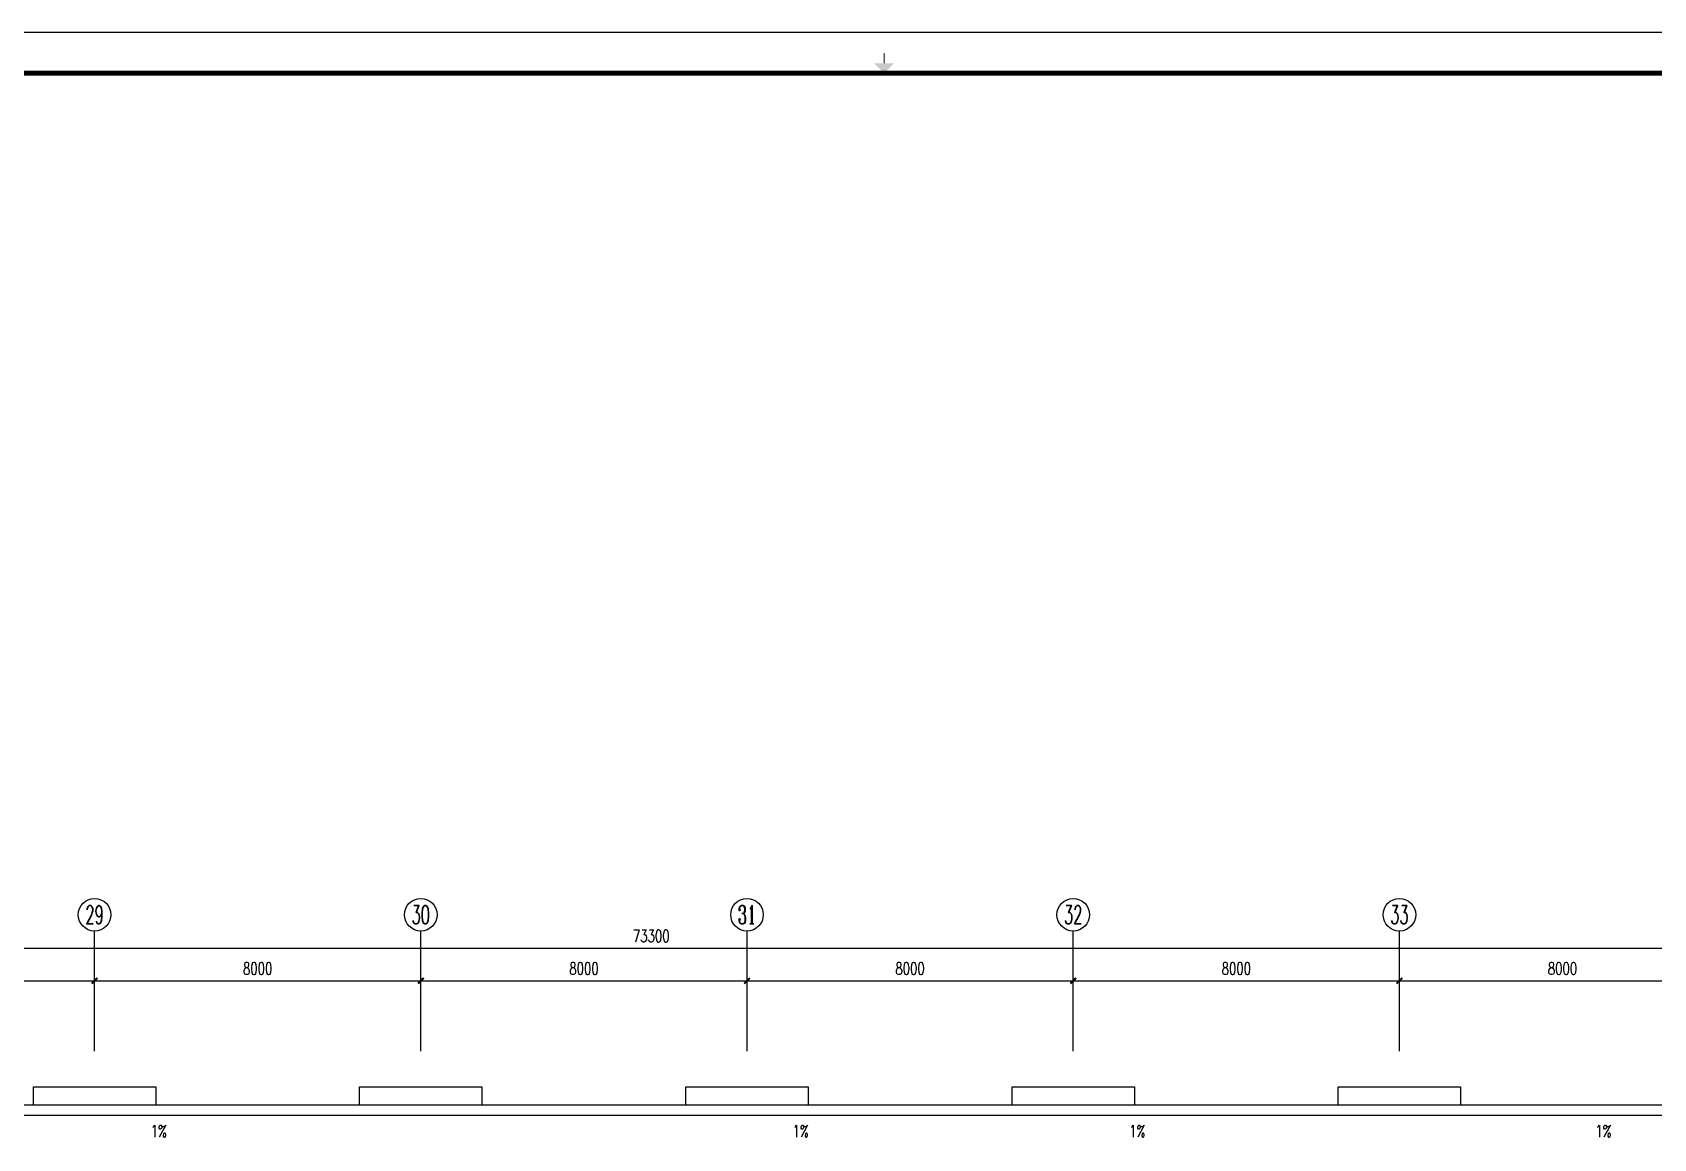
# Model space of a CAD drawing. Extents: x 190999 to 834799, y -200814 to 215286.
# Drawn here: x 467359 to 507118, y -39433 to -12314 of the extents above; entities that cross this region are included whole.
import ezdxf
from ezdxf.enums import TextEntityAlignment as Align

# ---------------------------------------------------------------- set-up
doc = ezdxf.new("R2010")
doc.units = 0
doc.header["$LTSCALE"] = 1000
doc.header["$MEASUREMENT"] = 0
for name, color, linetype in [('A-外包装修', 250, 'Continuous'), ('AXIS', 3, 'Continuous'), ('AXIS_TEXT', 7, 'Continuous'), ('PUB_TEXT', 7, 'Continuous'), ('图框', 189, 'Continuous'), ('屋面排水', 7, 'Continuous')]:
    doc.layers.add(name, color=color, linetype=linetype)
doc.styles.add('_TCH_AXIS', font='COMPLEX', dxfattribs={"bigfont": 'GBCBIG'})
doc.styles.add('_TCH_DIM', font='SIMPLEX', dxfattribs={"bigfont": 'GBCBIG'})
doc.styles.add('COMPLEX', font='COMPLEX')
doc.styles.add('DIM_FONT', font='SIMPLEX', dxfattribs={"width": 0.7, "bigfont": 'GBCBIG'})
doc.dimstyles.new('DIMN', dxfattribs={"dimtxt": 300, "dimasz": 100, "dimexe": 250, "dimexo": 300, "dimgap": 150, "dimtad": 1, "dimdec": 0, "dimzin": 0, "dimdsep": 46, "dimtxsty": 'DIM_FONT', "dimblk": 'ARCHTICK', "dimcen": 0.09, "dimclrt": 7, "dimazin": 2, "dimtfac": 1, "dimtdec": 0, "dimtix": 1, "dimtmove": 2, "dimatfit": 3, "dimfxl": 0, "dimtolj": 1, "dimtzin": 0, "dimarcsym": 0})

# ---------------------------------------------------------------- blocks, each defined once
blk = doc.blocks.new('TJAD_TK_A0')
at = {"layer": '图框'}
blk.add_line((2162, 399.3), (973, 399.3), dxfattribs=at)
at = {"layer": '图框', "const_width": 0.3}
blk.add_lwpolyline([(1567.5, 391.74), (1567.5, 394.24)], dxfattribs=at)
at = {"layer": '图框', "const_width": 1.2}
blk.add_lwpolyline([(2152, -431.7), (2152, 389.3), (998, 389.3), (998, -431.7)], close=True, dxfattribs=at)
at = {"layer": '图框'}
blk.add_solid([(1565, 391.74), (1570, 391.74), (1567.5, 389.24)], dxfattribs=at)
blk = doc.blocks.new('_ArchTick')
at = {"const_width": 0.5}
blk.add_lwpolyline([(-0.7, -0.7), (0.7, 0.7)], dxfattribs=at)
blk = doc.blocks.new('*D1460')
at = {"layer": 'AXIS', "color": 0, "lineweight": -2}
for p, q in [((500885, -36964), (500885, -35314)), ((508885, -36964), (508885, -35314)), ((500885, -35564), (508885, -35564))]:
    blk.add_line(p, q, dxfattribs=at)
at = {"layer": 'Defpoints', "color": 0}
for p in [(508885, -35564), (500885, -37264), (508885, -37264)]:
    blk.add_point(p, dxfattribs=at)
at = {"layer": 'AXIS', "color": 0, "lineweight": -2, "xscale": 100, "yscale": 100, "zscale": 100, "rotation": 180}
blk.add_blockref('_ArchTick', (500885, -35564), dxfattribs=at)
at = {"layer": 'AXIS', "color": 0, "lineweight": -2, "xscale": 100, "yscale": 100, "zscale": 100}
blk.add_blockref('_ArchTick', (508885, -35564), dxfattribs=at)
at = {"layer": 'AXIS', "color": 7, "insert": (504885, -35264), "char_height": 300, "attachment_point": 5, "style": 'DIM_FONT'}
blk.add_mtext('\\A1;8000', dxfattribs=at)
blk = doc.blocks.new('*D1461')
at = {"layer": 'AXIS', "color": 0, "lineweight": -2}
for p, q in [((492885, -36964), (492885, -35314)), ((500885, -36964), (500885, -35314)), ((492885, -35564), (500885, -35564))]:
    blk.add_line(p, q, dxfattribs=at)
at = {"layer": 'Defpoints', "color": 0}
for p in [(500885, -35564), (492885, -37264), (500885, -37264)]:
    blk.add_point(p, dxfattribs=at)
at = {"layer": 'AXIS', "color": 0, "lineweight": -2, "xscale": 100, "yscale": 100, "zscale": 100, "rotation": 180}
blk.add_blockref('_ArchTick', (492885, -35564), dxfattribs=at)
at = {"layer": 'AXIS', "color": 0, "lineweight": -2, "xscale": 100, "yscale": 100, "zscale": 100}
blk.add_blockref('_ArchTick', (500885, -35564), dxfattribs=at)
at = {"layer": 'AXIS', "color": 7, "insert": (496885, -35264), "char_height": 300, "attachment_point": 5, "style": 'DIM_FONT'}
blk.add_mtext('\\A1;8000', dxfattribs=at)
blk = doc.blocks.new('*D1462')
at = {"layer": 'AXIS', "color": 0, "lineweight": -2}
for p, q in [((484885, -36964), (484885, -35314)), ((492885, -36964), (492885, -35314)), ((484885, -35564), (492885, -35564))]:
    blk.add_line(p, q, dxfattribs=at)
at = {"layer": 'Defpoints', "color": 0}
for p in [(492885, -35564), (484885, -37264), (492885, -37264)]:
    blk.add_point(p, dxfattribs=at)
at = {"layer": 'AXIS', "color": 0, "lineweight": -2, "xscale": 100, "yscale": 100, "zscale": 100, "rotation": 180}
blk.add_blockref('_ArchTick', (484885, -35564), dxfattribs=at)
at = {"layer": 'AXIS', "color": 0, "lineweight": -2, "xscale": 100, "yscale": 100, "zscale": 100}
blk.add_blockref('_ArchTick', (492885, -35564), dxfattribs=at)
at = {"layer": 'AXIS', "color": 7, "insert": (488885, -35264), "char_height": 300, "attachment_point": 5, "style": 'DIM_FONT'}
blk.add_mtext('\\A1;8000', dxfattribs=at)
blk = doc.blocks.new('*D1463')
at = {"layer": 'AXIS', "color": 0, "lineweight": -2}
for p, q in [((476885, -36964), (476885, -35314)), ((484885, -36964), (484885, -35314)), ((476885, -35564), (484885, -35564))]:
    blk.add_line(p, q, dxfattribs=at)
at = {"layer": 'Defpoints', "color": 0}
for p in [(484885, -35564), (476885, -37264), (484885, -37264)]:
    blk.add_point(p, dxfattribs=at)
at = {"layer": 'AXIS', "color": 0, "lineweight": -2, "xscale": 100, "yscale": 100, "zscale": 100, "rotation": 180}
blk.add_blockref('_ArchTick', (476885, -35564), dxfattribs=at)
at = {"layer": 'AXIS', "color": 0, "lineweight": -2, "xscale": 100, "yscale": 100, "zscale": 100}
blk.add_blockref('_ArchTick', (484885, -35564), dxfattribs=at)
at = {"layer": 'AXIS', "color": 7, "insert": (480885, -35264), "char_height": 300, "attachment_point": 5, "style": 'DIM_FONT'}
blk.add_mtext('\\A1;8000', dxfattribs=at)
blk = doc.blocks.new('*D1464')
at = {"layer": 'AXIS', "color": 0, "lineweight": -2}
for p, q in [((468885, -36964), (468885, -35314)), ((476885, -36964), (476885, -35314)), ((468885, -35564), (476885, -35564))]:
    blk.add_line(p, q, dxfattribs=at)
at = {"layer": 'Defpoints', "color": 0}
for p in [(476885, -35564), (468885, -37264), (476885, -37264)]:
    blk.add_point(p, dxfattribs=at)
at = {"layer": 'AXIS', "color": 0, "lineweight": -2, "xscale": 100, "yscale": 100, "zscale": 100, "rotation": 180}
blk.add_blockref('_ArchTick', (468885, -35564), dxfattribs=at)
at = {"layer": 'AXIS', "color": 0, "lineweight": -2, "xscale": 100, "yscale": 100, "zscale": 100}
blk.add_blockref('_ArchTick', (476885, -35564), dxfattribs=at)
at = {"layer": 'AXIS', "color": 7, "insert": (472885, -35264), "char_height": 300, "attachment_point": 5, "style": 'DIM_FONT'}
blk.add_mtext('\\A1;8000', dxfattribs=at)
blk = doc.blocks.new('*D1465')
at = {"layer": 'AXIS', "color": 0, "lineweight": -2}
for p, q in [((460885, -36964), (460885, -35314)), ((468885, -36964), (468885, -35314)), ((460885, -35564), (468885, -35564))]:
    blk.add_line(p, q, dxfattribs=at)
at = {"layer": 'Defpoints', "color": 0}
for p in [(468885, -35564), (460885, -37264), (468885, -37264)]:
    blk.add_point(p, dxfattribs=at)
at = {"layer": 'AXIS', "color": 0, "lineweight": -2, "xscale": 100, "yscale": 100, "zscale": 100, "rotation": 180}
blk.add_blockref('_ArchTick', (460885, -35564), dxfattribs=at)
at = {"layer": 'AXIS', "color": 0, "lineweight": -2, "xscale": 100, "yscale": 100, "zscale": 100}
blk.add_blockref('_ArchTick', (468885, -35564), dxfattribs=at)
at = {"layer": 'AXIS', "color": 7, "insert": (464885, -35264), "char_height": 300, "attachment_point": 5, "style": 'DIM_FONT'}
blk.add_mtext('\\A1;8000', dxfattribs=at)
blk = doc.blocks.new('*D1469')
at = {"layer": 'AXIS', "color": 0, "lineweight": -2}
for p, q in [((445885, -36964), (445885, -34514)), ((519185, -36964), (519185, -34514)), ((445885, -34764), (519185, -34764))]:
    blk.add_line(p, q, dxfattribs=at)
at = {"layer": 'Defpoints', "color": 0}
for p in [(519185, -34764), (445885, -37264), (519185, -37264)]:
    blk.add_point(p, dxfattribs=at)
at = {"layer": 'AXIS', "color": 0, "lineweight": -2, "xscale": 100, "yscale": 100, "zscale": 100, "rotation": 180}
blk.add_blockref('_ArchTick', (445885, -34764), dxfattribs=at)
at = {"layer": 'AXIS', "color": 0, "lineweight": -2, "xscale": 100, "yscale": 100, "zscale": 100}
blk.add_blockref('_ArchTick', (519185, -34764), dxfattribs=at)
at = {"layer": 'AXIS', "color": 7, "insert": (482535, -34464), "char_height": 300, "attachment_point": 5, "style": 'DIM_FONT'}
blk.add_mtext('\\A1;73300', dxfattribs=at)
blk = doc.blocks.new('_AXISO')
blk.add_circle((0, 0), 0.5)
at = {"layer": 'AXIS_TEXT', "style": 'COMPLEX', "width": 1.041667}
blk.add_attdef('A', text='', height=0.56, dxfattribs=at).set_placement((-0.25, -0.28), (0.25, -0.28), align=Align.FIT)

msp = doc.modelspace()

# ---------------------------------------------------------------- linework, layer by layer
at = {"layer": 'A-外包装修'}
for p, q in [((510984.6, -38613.4), (446334.6, -38613.4)), ((510734.6, -38863.4), (446584.6, -38863.4))]:
    msp.add_line(p, q, dxfattribs=at)
for points in [[(467384.2, -38613.4), (467384.2, -38163.2), (470384.9, -38163.2), (470384.9, -38613.4)], [(475384.2, -38613.4), (475384.2, -38163.2), (478384.9, -38163.2), (478384.9, -38613.4)], [(483384.2, -38613.4), (483384.2, -38163.2), (486384.9, -38163.2), (486384.9, -38613.4)], [(491384.2, -38613.4), (491384.2, -38163.2), (494384.9, -38163.2), (494384.9, -38613.4)], [(499384.2, -38613.4), (499384.2, -38163.2), (502384.9, -38163.2), (502384.9, -38613.4)]]:
    msp.add_lwpolyline(points, dxfattribs=at)
at = {"layer": 'AXIS'}
for p, q in [((468884.6, -37293.5), (468884.6, -34344.4)), ((476884.6, -37293.5), (476884.6, -34344.4)), ((484884.6, -37293.5), (484884.6, -34344.4)), ((492884.6, -37293.5), (492884.6, -34344.4)), ((500884.6, -37293.5), (500884.6, -34344.4))]:
    msp.add_line(p, q, dxfattribs=at)
at = {"layer": '屋面排水'}
for points in [[(470809.8, -39253.4, 0, 0, 0), (472202.2, -39253.4, 80, 0, 0), (472502.2, -39253.4, 0, 0, 0)], [(485792.3, -39253.4, 0, 0, 0), (484400, -39253.4, 80, 0, 0), (484100, -39253.4, 0, 0, 0)], [(494809.8, -39253.4, 0, 0, 0), (496202.2, -39253.4, 80, 0, 0), (496502.2, -39253.4, 0, 0, 0)], [(505481.2, -39253.4, 0, 0, 0), (504088.9, -39253.4, 80, 0, 0), (503788.9, -39253.4, 0, 0, 0)]]:
    msp.add_lwpolyline(points, format="xyseb", dxfattribs=at)

# ---------------------------------------------------------------- block references
at = {"layer": 'AXIS'}
ref = msp.add_blockref('_AXISO', (468884.6, -33944.4), dxfattribs=dict(at, xscale=800, yscale=800, zscale=800))
ref.add_attrib('A', '29', dxfattribs={"layer": 'AXIS_TEXT', "height": 452.55, "style": '_TCH_AXIS', "width": 0.617647}).set_placement((468658.3, -34170.7), (469110.9, -34170.7), align=Align.FIT)
ref = msp.add_blockref('_AXISO', (476884.6, -33944.4), dxfattribs=dict(at, xscale=800, yscale=800, zscale=800))
ref.add_attrib('A', '30', dxfattribs={"layer": 'AXIS_TEXT', "height": 452.55, "style": '_TCH_AXIS', "width": 0.636364}).set_placement((476658.3, -34170.7), (477110.9, -34170.7), align=Align.FIT)
ref = msp.add_blockref('_AXISO', (484884.6, -33944.4), dxfattribs=dict(at, xscale=800, yscale=800, zscale=800))
ref.add_attrib('A', '31', dxfattribs={"layer": 'AXIS_TEXT', "height": 452.55, "style": '_TCH_AXIS', "width": 0.75}).set_placement((484658.3, -34170.7), (485110.9, -34170.7), align=Align.FIT)
ref = msp.add_blockref('_AXISO', (492884.6, -33944.4), dxfattribs=dict(at, xscale=800, yscale=800, zscale=800))
ref.add_attrib('A', '32', dxfattribs={"layer": 'AXIS_TEXT', "height": 452.55, "style": '_TCH_AXIS', "width": 0.636364}).set_placement((492658.3, -34170.7), (493110.9, -34170.7), align=Align.FIT)
ref = msp.add_blockref('_AXISO', (500884.6, -33944.4), dxfattribs=dict(at, xscale=800, yscale=800, zscale=800))
ref.add_attrib('A', '33', dxfattribs={"layer": 'AXIS_TEXT', "height": 452.55, "style": '_TCH_AXIS', "width": 0.636364}).set_placement((500658.3, -34170.7), (501110.9, -34170.7), align=Align.FIT)
at = {"layer": '图框', "xscale": 100, "yscale": 100, "zscale": 100}
msp.add_blockref('TJAD_TK_A0', (331498.6, -52243.2), dxfattribs=at)

# ---------------------------------------------------------------- texts
at = {"layer": 'PUB_TEXT', "style": '_TCH_DIM', "width": 0.705882}
for p in [(470260, -39402.1), (486002.1, -39402.1), (494260.1, -39402.1), (505691, -39402.1)]:
    msp.add_text('1%', height=297.5, dxfattribs=at).set_placement(p)

# ---------------------------------------------------------------- dimensions: what is measured, and where the dimension line sits
at = {"layer": 'AXIS'}
for p1, p2, distance, picture, middle in [((445884.6, -37263.5), (519184.6, -37263.5), 2500, '*D1469', (482534.6, -34463.5)), ((460884.6, -37263.5), (468884.6, -37263.5), 1700, '*D1465', (464884.6, -35263.5)), ((468884.6, -37263.5), (476884.6, -37263.5), 1700, '*D1464', (472884.6, -35263.5)), ((476884.6, -37263.5), (484884.6, -37263.5), 1700, '*D1463', (480884.6, -35263.5)), ((484884.6, -37263.5), (492884.6, -37263.5), 1700, '*D1462', (488884.6, -35263.5)), ((492884.6, -37263.5), (500884.6, -37263.5), 1700, '*D1461', (496884.6, -35263.5)), ((500884.6, -37263.5), (508884.6, -37263.5), 1700, '*D1460', (504884.6, -35263.5))]:
    dim = msp.add_aligned_dim(p1=p1, p2=p2, distance=distance, dimstyle='DIMN', dxfattribs=at)
    dim.commit()
    dim.dimension.update_dxf_attribs({"geometry": picture, "text_midpoint": middle})

doc.saveas('drawing.dxf')
